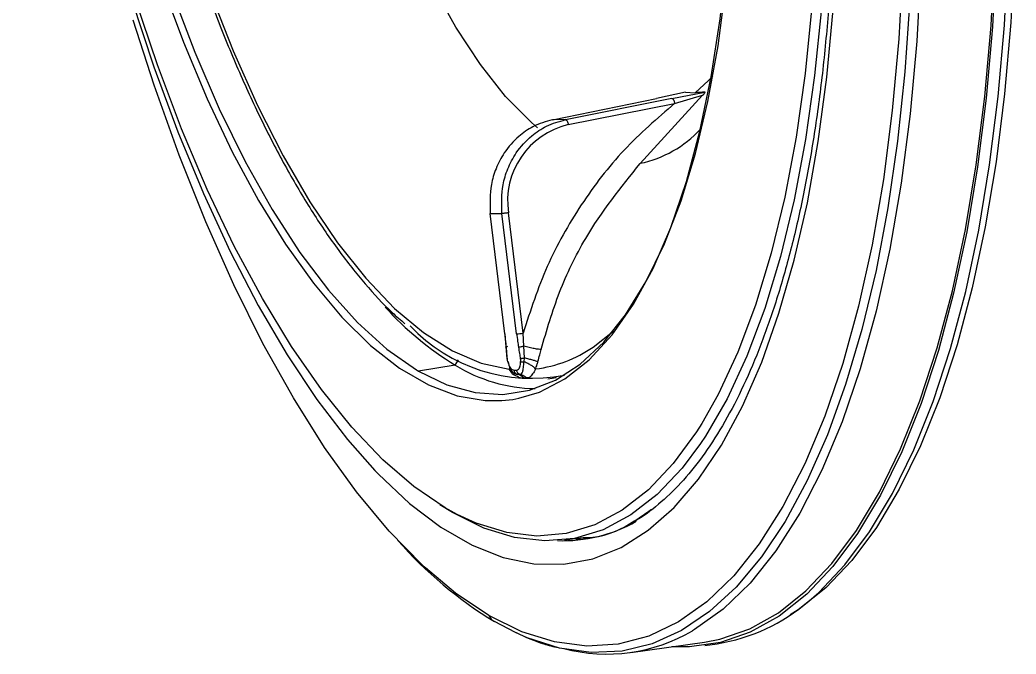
# Model space of a CAD drawing. Extents: x 526 to 610, y 679 to 808.
# Drawn here: x 598.077 to 600.407, y 746.845 to 748.328 of the extents above; entities that cross this region are included whole.
import ezdxf

# ---------------------------------------------------------------- set-up
doc = ezdxf.new("R2010")
doc.units = 0
doc.header["$MEASUREMENT"] = 0
doc.layers.add('1', color=4, linetype='Continuous')

# ---------------------------------------------------------------- blocks, each defined once
blk = doc.blocks.new('JETSETTER LX')
at = {"layer": '1', "color": 3, "linetype": 'Continuous', "lineweight": 25}
for p, q in [((73.5707, 51.3189), (73.5293, 51.2807)), ((73.1955, 51.2175), (73.4391, 51.267)), ((73.4748, 51.2671), (73.2259, 51.2175)), ((73.4008, 51.1154), (73.5467, 51.2747)), ((73.5063, 51.282), (73.4391, 51.267)), ((73.4748, 51.2671), (73.552, 51.2821)), ((73.4812, 51.2555), (73.5467, 51.2747)), ((73.5063, 51.282), (73.5293, 51.2807)), ((73.2323, 51.2059), (73.4812, 51.2555)), ((73.2259, 51.2176), (73.1955, 51.2175)), ((73.0491, 50.9983), (73.0834, 50.7168)), ((73.05, 50.9981), (73.0772, 50.9982)), ((73.0843, 50.7167), (73.05, 50.9981)), ((73.1115, 50.7168), (73.0772, 50.9982)), ((73.1266, 50.7183), (73.0923, 50.9997)), ((73.0836, 50.7169), (73.0867, 50.6859)), ((73.1282, 50.6878), (73.1266, 50.7183)), ((73.0866, 50.6863), (73.089, 50.659)), ((73.1297, 50.6603), (73.1282, 50.6878)), ((73.089, 50.6592), (73.0901, 50.651)), ((73.129, 50.651), (73.1297, 50.6603)), ((72.968, 50.6436), (72.8818, 50.6297)), ((72.968, 50.6436), (72.9754, 50.6555)), ((73.0945, 50.6341), (73.0968, 50.6369)), ((73.1843, 50.6117), (73.2049, 50.6146)), ((73.2236, 50.2347), (73.2675, 50.2401)), ((73.1091, 50.0178), (73.0602, 50.0436)), ((73.3784, 49.9712), (73.551, 49.9957)), ((73.5521, 49.9879), (73.5803, 49.9919))]:
    blk.add_line(p, q, dxfattribs=at)
at = {"layer": '1', "color": 3, "linetype": 'Continuous', "lineweight": 25, "flags": 128}
for points in [[(74.0315, 51.4988), (74.0198, 51.3296), (74.0026, 51.1669), (73.98, 51.0116), (73.9522, 50.8645), (73.9192, 50.7264), (73.8812, 50.5981), (73.8386, 50.4802), (73.7914, 50.3733), (73.7399, 50.2781), (73.6844, 50.195), (73.6253, 50.1245), (73.5627, 50.0669), (73.4972, 50.0226), (73.4289, 49.9919), (73.3583, 49.9747), (73.2857, 49.9713), (73.2116, 49.9817), (73.1362, 50.0059), (73.1091, 50.0178)], [(72.8818, 50.6297), (72.9486, 50.5976), (73.0145, 50.5793), (73.0791, 50.575), (73.142, 50.5847), (73.2025, 50.6084), (73.2604, 50.6459), (73.3152, 50.6969), (73.3666, 50.761), (73.4141, 50.8379), (73.4573, 50.9269), (73.4961, 51.0274), (73.5301, 51.1387), (73.5591, 51.2599), (73.5828, 51.3903), (73.6012, 51.5289)], [(71.9498, 53.0863), (71.9577, 52.9089), (71.9712, 52.7294), (71.9902, 52.5487), (72.0145, 52.368), (72.0441, 52.1883), (72.0786, 52.0107), (72.1181, 51.8361), (72.1621, 51.6657), (72.2105, 51.5004), (72.263, 51.3412), (72.3192, 51.189), (72.3788, 51.0447), (72.4416, 50.9091), (72.507, 50.7831), (72.5748, 50.6674), (72.6445, 50.5627), (72.7158, 50.4695), (72.7802, 50.3967)], [(72.9725, 50.294), (72.9442, 50.3096), (72.8712, 50.3592), (72.7984, 50.4222), (72.7261, 50.4982), (72.6548, 50.5868), (72.585, 50.6873), (72.5169, 50.7992), (72.4511, 50.9218), (72.388, 51.0543), (72.328, 51.1959), (72.2714, 51.3458), (72.2185, 51.503), (72.1698, 51.6666), (72.1255, 51.8355), (72.0858, 52.0087), (72.051, 52.1852), (72.0214, 52.3638), (71.9971, 52.5435), (71.9782, 52.7232), (71.965, 52.9017), (71.9573, 53.078)], [(72.0229, 52.9919), (72.0302, 52.828), (72.0432, 52.662), (72.0617, 52.4949), (72.0858, 52.3282), (72.1151, 52.1628), (72.1495, 52.0001), (72.1887, 51.8412), (72.2325, 51.6872), (72.2805, 51.5393), (72.3324, 51.3986), (72.3878, 51.2659), (72.4463, 51.1424), (72.5075, 51.0288), (72.5709, 50.9261), (72.6361, 50.8349), (72.7027, 50.7559), (72.7701, 50.6896), (72.8378, 50.6367), (72.9054, 50.5973), (72.9724, 50.5718), (73.0383, 50.5605), (73.0767, 50.5605)], [(72.0388, 52.9903), (72.0463, 52.8236), (72.0597, 52.6547), (72.0789, 52.4848), (72.1038, 52.3153), (72.1342, 52.1474), (72.1698, 51.9824), (72.2105, 51.8215), (72.2558, 51.666), (72.3054, 51.517), (72.359, 51.3756), (72.4161, 51.243), (72.4764, 51.12), (72.5394, 51.0078), (72.6045, 50.907), (72.6714, 50.8184), (72.7394, 50.7428), (72.8081, 50.6807), (72.877, 50.6326)], [(73.1166, 50.5659), (73.1649, 50.5803), (73.2247, 50.6113), (73.2816, 50.6561), (73.3351, 50.7145), (73.3849, 50.7858), (73.4307, 50.8698), (73.472, 50.9657), (73.5086, 51.0728), (73.5403, 51.1904), (73.5668, 51.3177), (73.5879, 51.4537), (73.6035, 51.5974), (73.6134, 51.7479), (73.6176, 51.9039), (73.616, 52.0645)], [(73.8369, 51.985), (73.8384, 51.8112), (73.8342, 51.6419), (73.8243, 51.4781), (73.8087, 51.3209), (73.7876, 51.1711), (73.761, 51.0298), (73.7291, 50.8977), (73.6922, 50.7758), (73.6504, 50.6646), (73.604, 50.565), (73.5533, 50.4776), (73.5417, 50.4602)], [(73.8143, 51.9859), (73.8158, 51.8132), (73.8117, 51.6449), (73.8018, 51.4821), (73.7863, 51.3258), (73.7653, 51.177), (73.7388, 51.0365), (73.7072, 50.9052), (73.6704, 50.784), (73.6289, 50.6735), (73.5828, 50.5745), (73.5447, 50.5071)], [(72.7802, 50.3967), (72.7882, 50.3884), (72.8613, 50.3199), (72.9346, 50.2644), (73.0077, 50.2223), (73.0803, 50.1937), (73.1519, 50.1788), (73.222, 50.1777), (73.2902, 50.1905), (73.3563, 50.217), (73.4196, 50.2571), (73.48, 50.3106), (73.5371, 50.3771), (73.5904, 50.4562), (73.6397, 50.5476), (73.6848, 50.6506), (73.7252, 50.7647), (73.7609, 50.8892), (73.7916, 51.0233), (73.8171, 51.1663), (73.8373, 51.3173), (73.8521, 51.4755)], [(74.2345, 51.9685), (74.2367, 51.786), (74.2333, 51.6077), (74.2243, 51.4346), (74.2098, 51.2676), (74.1898, 51.1076), (74.1644, 50.9555), (74.1338, 50.812), (74.0981, 50.678), (74.0575, 50.5541), (74.0123, 50.441), (73.9627, 50.3394), (73.9089, 50.2497), (73.8512, 50.1724), (73.79, 50.108), (73.7255, 50.0567), (73.6582, 50.019), (73.5883, 49.9949), (73.5163, 49.9845), (73.4747, 49.9848)], [(73.551, 49.9957), (73.5871, 50.0026), (73.6568, 50.0267), (73.7239, 50.0643), (73.7882, 50.1154), (73.8492, 50.1796), (73.9067, 50.2567), (73.9603, 50.3461), (74.0098, 50.4474), (74.0549, 50.5602), (74.0953, 50.6837), (74.1309, 50.8173), (74.1614, 50.9603), (74.1867, 51.112), (74.2067, 51.2715), (74.2212, 51.438), (74.2302, 51.6106), (74.2335, 51.7883), (74.2313, 51.9703)], [(74.2776, 51.977), (74.2799, 51.7951), (74.2765, 51.6173), (74.2675, 51.4448), (74.253, 51.2783), (74.2331, 51.1189), (74.2078, 50.9672), (74.1773, 50.8242), (74.1417, 50.6906), (74.1013, 50.5671), (74.0562, 50.4544), (74.0067, 50.3531), (73.9531, 50.2636), (73.8956, 50.1866), (73.8346, 50.1224), (73.7703, 50.0713), (73.7513, 50.0591)], [(73.7948, 50.0915), (73.8182, 50.112), (73.8794, 50.1764), (73.9371, 50.2537), (73.9909, 50.3434), (74.0405, 50.445), (74.0857, 50.5581), (74.1263, 50.682), (74.162, 50.816), (74.1926, 50.9595), (74.218, 51.1116), (74.238, 51.2716), (74.2525, 51.4386), (74.2615, 51.6117), (74.2649, 51.79), (74.2627, 51.9725)], [(74.0163, 51.9466), (74.0185, 51.762), (74.0149, 51.5818), (74.0055, 51.407), (73.9903, 51.2387), (73.9694, 51.0776), (73.9431, 50.9248), (73.9113, 50.7812), (73.8743, 50.6474), (73.8323, 50.5242), (73.7855, 50.4124), (73.7342, 50.3125), (73.6787, 50.2252), (73.6193, 50.1508), (73.5563, 50.0899), (73.49, 50.0428), (73.4209, 50.0096), (73.3493, 49.9907), (73.2757, 49.9861), (73.2003, 49.9959), (73.1238, 50.0199), (73.0464, 50.0581)], [(74.0586, 51.9458), (74.0608, 51.7595), (74.0572, 51.5777), (74.0477, 51.4014), (74.0324, 51.2315), (74.0113, 51.069), (73.9847, 50.9148), (73.9527, 50.7698), (73.9153, 50.6348), (73.873, 50.5106), (73.8258, 50.3977), (73.774, 50.297), (73.718, 50.2088), (73.658, 50.1338), (73.5944, 50.0724), (73.5276, 50.0248), (73.523, 50.0221)], [(73.1606, 51.1986), (73.1462, 51.2111), (73.0859, 51.2721), (73.0267, 51.3467), (72.9692, 51.434), (72.9139, 51.5333), (72.8614, 51.6434), (72.8123, 51.7632)], [(72.3948, 51.5156), (72.4484, 51.3787), (72.5055, 51.2508), (72.5655, 51.1327), (72.628, 51.0255), (72.6926, 50.9298), (72.7587, 50.8465), (72.8259, 50.7762), (72.8935, 50.7194), (72.9612, 50.6766), (73.0284, 50.6481), (73.0945, 50.6341)], [(72.8982, 50.1692), (72.8909, 50.176), (72.8137, 50.255), (72.7374, 50.3469), (72.6625, 50.4511), (72.5893, 50.5671), (72.5183, 50.6942), (72.4499, 50.8316), (72.3844, 50.9787), (72.3222, 51.1345), (72.2638, 51.2983), (72.2149, 51.4504)], [(73.0834, 50.7168), (73.0834, 50.7168), (73.0836, 50.7167), (73.0843, 50.7167)], [(73.2906, 50.6856), (73.3358, 50.7212), (73.3381, 50.7233)], [(73.0767, 50.5605), (73.1026, 50.5633), (73.1166, 50.5659)], [(73.5447, 50.5071), (73.5324, 50.4876), (73.478, 50.4133), (73.42, 50.352), (73.3587, 50.3041), (73.2945, 50.27), (73.2278, 50.2498), (73.159, 50.2437), (73.0885, 50.2517), (73.0167, 50.2737), (72.9725, 50.294)], [(73.5417, 50.4602), (73.4986, 50.4028), (73.4402, 50.3411), (73.3785, 50.293), (73.3139, 50.2586), (73.2468, 50.2383), (73.1776, 50.2322), (73.1066, 50.2402), (73.0345, 50.2623), (72.9615, 50.2985), (72.9323, 50.3167)], [(73.0464, 50.0581), (72.9686, 50.1102), (72.8982, 50.1692)]]:
    blk.add_lwpolyline(points, dxfattribs=at)
at = {"layer": '1', "color": 3, "linetype": 'Continuous', "lineweight": 25}
for centre, radius, start, end in [((73.2745, 51.0267), 0.1841, 103.2382, 188.4189), ((73.3463, 51.3756), 0.2658, 281.8317, 317.2139), ((73.361, 51.286), 0.7531, 222.3002, 238.5438), ((73.1472, 51.0032), 0.3906, 223.2711, 281.2263), ((73.1037, 50.8702), 0.1537, 272.9236, 278.5694), ((73.1174, 50.9383), 0.3063, 277.2496, 304.4404), ((73.1454, 51.0824), 0.5238, 239.1841, 239.7938), ((73.1607, 50.9534), 0.3649, 238.1291, 269.1229), ((73.1301, 50.9015), 0.288, 269.6539, 270.8455), ((73.2195, 50.5814), 0.3486, 267.9309, 299.5733), ((73.573, 50.8859), 0.9862, 221.4157, 238.6641), ((73.513, 50.4176), 0.4309, 278.9917, 310.8341), ((73.0752, 50.0716), 0.0319, 205.1846, 241.7459), ((73.3225, 50.3642), 0.3965, 255.2949, 300.376)]:
    blk.add_arc(centre, radius, start, end, dxfattribs=at)
for points, knots in [([(73.8527, 51.9903), (73.8533, 51.9616), (73.8552, 51.8783), (73.8545, 51.7428), (73.849, 51.5861), (73.8385, 51.4346), (73.8232, 51.2891), (73.8031, 51.1503), (73.7785, 51.0191), (73.7494, 50.8962), (73.716, 50.7822), (73.6787, 50.6777), (73.6377, 50.5834), (73.5933, 50.4998), (73.5459, 50.4272), (73.4959, 50.3656), (73.4435, 50.3167), (73.406, 50.2875), (73.3857, 50.2779), (73.3839, 50.2771)], [0, 0, 0, 0, 0.03383, 0.098144, 0.162444, 0.226712, 0.29094, 0.35512, 0.419241, 0.483292, 0.547261, 0.611138, 0.674917, 0.738606, 0.802237, 0.865871, 0.92964, 0.993801, 1, 1, 1, 1]), ([(72.3905, 51.5124), (72.3987, 51.4896), (72.4227, 51.423), (72.466, 51.32), (72.5198, 51.204), (72.5762, 51.0967), (72.6347, 50.9985), (72.6951, 50.9099), (72.7571, 50.8323), (72.8089, 50.7754), (72.8403, 50.7488), (72.8504, 50.7403)], [0, 0, 0, 0, 0.064934, 0.189827, 0.31478, 0.43981, 0.564932, 0.690163, 0.815517, 0.940997, 1, 1, 1, 1]), ([(73.552, 51.2821), (73.5483, 51.2817), (73.5445, 51.2813), (73.5408, 51.2811), (73.5408, 51.2811), (73.5408, 51.2811), (73.5407, 51.2811), (73.5405, 51.281), (73.5395, 51.281), (73.5358, 51.2808), (73.5322, 51.2807), (73.5293, 51.2807)], [0, 0, 0, 0, 0.4930992, 0.4931826, 0.493327, 0.4937989, 0.4954755, 0.5017592, 0.5260488, 0.6215167, 1, 1, 1, 1]), ([(73.5467, 51.2747), (73.5479, 51.2759), (73.5501, 51.278), (73.5522, 51.2806), (73.5528, 51.282), (73.5523, 51.2821), (73.552, 51.2821)], [0, 0, 0, 0, 0.353573, 0.637204, 0.821653, 1, 1, 1, 1]), ([(73.4812, 51.2555), (73.4406, 51.2205), (73.3593, 51.1504), (73.2598, 51.0203), (73.1784, 50.8765), (73.1438, 50.771), (73.1266, 50.7183)], [0, 0, 0, 0, 0.249992, 0.500001, 0.750009, 1, 1, 1, 1]), ([(73.1955, 51.2175), (73.1798, 51.2129), (73.1516, 51.2047), (73.113, 51.1774), (73.0832, 51.1438), (73.0628, 51.1044), (73.0482, 51.0568), (73.0493, 51.0209), (73.05, 50.9981)], [0, 0, 0, 0, 0.176851, 0.320296, 0.500155, 0.642474, 0.773368, 1, 1, 1, 1]), ([(73.0772, 50.9982), (73.0765, 51.0208), (73.0754, 51.0565), (73.0903, 51.1041), (73.1115, 51.1444), (73.1428, 51.1786), (73.1826, 51.2054), (73.2108, 51.2133), (73.2259, 51.2176)], [0, 0, 0, 0, 0.2246882, 0.3560715, 0.4998592, 0.6868134, 0.8326299, 1, 1, 1, 1]), ([(73.1687, 50.68), (73.182, 50.7251), (73.2086, 50.8153), (73.2814, 50.9664), (73.3555, 51.0589), (73.4008, 51.1154)], [0, 0, 0, 0, 0.280145, 0.560297, 1, 1, 1, 1]), ([(73.0875, 50.6854), (73.087, 50.6912), (73.0861, 50.7016), (73.0849, 50.7121), (73.0843, 50.7167)], [0, 0, 0, 0, 0.559967, 1, 1, 1, 1]), ([(73.1115, 50.7168), (73.1123, 50.7109), (73.1136, 50.7005), (73.1152, 50.6901), (73.1159, 50.6855)], [0, 0, 0, 0, 0.559967, 1, 1, 1, 1]), ([(73.0875, 50.6854), (73.0871, 50.6855), (73.0863, 50.6858), (73.0867, 50.6864), (73.0883, 50.687), (73.0902, 50.6874), (73.0911, 50.6876)], [0, 0, 0, 0, 0.243098, 0.5, 0.756902, 1, 1, 1, 1]), ([(73.0899, 50.6586), (73.0894, 50.6636), (73.0886, 50.6725), (73.0879, 50.6814), (73.0875, 50.6854)], [0, 0, 0, 0, 0.559999, 1, 1, 1, 1]), ([(73.1159, 50.6855), (73.1165, 50.6856), (73.1177, 50.6859), (73.1207, 50.6865), (73.1244, 50.6872), (73.127, 50.6876), (73.1282, 50.6878)], [0, 0, 0, 0, 0.243098, 0.5, 0.756902, 1, 1, 1, 1]), ([(73.1159, 50.6855), (73.1167, 50.6805), (73.1181, 50.6716), (73.1195, 50.6626), (73.1201, 50.6587)], [0, 0, 0, 0, 0.559999, 1, 1, 1, 1]), ([(73.1687, 50.68), (73.1669, 50.6801), (73.1631, 50.6803), (73.1532, 50.682), (73.1411, 50.6845), (73.1325, 50.6867), (73.1282, 50.6878)], [0, 0, 0, 0, 0.235267, 0.489145, 0.748904, 1, 1, 1, 1]), ([(73.1614, 50.6516), (73.1628, 50.6569), (73.1653, 50.6664), (73.1676, 50.6759), (73.1687, 50.68)], [0, 0, 0, 0, 0.560604, 1, 1, 1, 1]), ([(73.0908, 50.6518), (73.0906, 50.653), (73.0902, 50.6553), (73.09, 50.6576), (73.0899, 50.6586)], [0, 0, 0, 0, 0.559784, 1, 1, 1, 1]), ([(73.1201, 50.6587), (73.1205, 50.6588), (73.1215, 50.659), (73.1238, 50.6594), (73.1266, 50.6599), (73.1287, 50.6602), (73.1297, 50.6603)], [0, 0, 0, 0, 0.245366, 0.5, 0.754634, 1, 1, 1, 1]), ([(73.1201, 50.6587), (73.1202, 50.6574), (73.1206, 50.6552), (73.1207, 50.6529), (73.1208, 50.6519)], [0, 0, 0, 0, 0.559785, 1, 1, 1, 1]), ([(73.1614, 50.6516), (73.1599, 50.6521), (73.157, 50.6529), (73.1495, 50.655), (73.1402, 50.6576), (73.1332, 50.6594), (73.1297, 50.6603)], [0, 0, 0, 0, 0.240216, 0.49322, 0.749812, 1, 1, 1, 1]), ([(73.0908, 50.6518), (73.0906, 50.6516), (73.09, 50.6513), (73.09, 50.651), (73.0906, 50.6508), (73.0914, 50.6508), (73.0918, 50.6508)], [0, 0, 0, 0, 0.246536, 0.5, 0.753464, 1, 1, 1, 1]), ([(73.0908, 50.6518), (73.0913, 50.6498), (73.0922, 50.6458), (73.0944, 50.6404), (73.0974, 50.6356), (73.1012, 50.6324), (73.1039, 50.6321), (73.1053, 50.6319)], [0, 0, 0, 0, 0.149355, 0.312216, 0.493861, 0.732158, 1, 1, 1, 1]), ([(73.0918, 50.6508), (73.0927, 50.6463), (73.0943, 50.6373), (73.1011, 50.6279), (73.108, 50.6227), (73.1117, 50.6222), (73.1134, 50.6219)], [0, 0, 0, 0, 0.269059, 0.527082, 0.77112, 1, 1, 1, 1]), ([(73.1171, 50.6153), (73.112, 50.6171), (73.1028, 50.6205), (73.0971, 50.6299), (73.0945, 50.6341)], [0, 0, 0, 0, 0.547637, 1, 1, 1, 1]), ([(73.1112, 50.6319), (73.1129, 50.6322), (73.116, 50.6328), (73.1193, 50.6379), (73.1208, 50.6447), (73.1208, 50.6496), (73.1208, 50.6519)], [0, 0, 0, 0, 0.333668, 0.622821, 0.821753, 1, 1, 1, 1]), ([(73.1194, 50.622), (73.1208, 50.6222), (73.1237, 50.6227), (73.1262, 50.6279), (73.1272, 50.6374), (73.1284, 50.6464), (73.129, 50.651)], [0, 0, 0, 0, 0.228642, 0.471679, 0.729555, 1, 1, 1, 1]), ([(73.1208, 50.6519), (73.1213, 50.6518), (73.1222, 50.6514), (73.1249, 50.651), (73.1274, 50.651), (73.129, 50.651)], [0, 0, 0, 0, 0.27723, 0.562127, 1, 1, 1, 1]), ([(73.156, 50.6344), (73.1549, 50.6356), (73.1526, 50.6382), (73.1463, 50.6426), (73.1384, 50.647), (73.1321, 50.6497), (73.129, 50.651)], [0, 0, 0, 0, 0.241791, 0.494708, 0.75041, 1, 1, 1, 1]), ([(73.156, 50.6344), (73.1536, 50.6301), (73.1481, 50.6207), (73.1445, 50.6173), (73.1426, 50.6154)], [0, 0, 0, 0, 0.451307, 1, 1, 1, 1]), ([(73.156, 50.6344), (73.1571, 50.6375), (73.1591, 50.6431), (73.1607, 50.649), (73.1614, 50.6516)], [0, 0, 0, 0, 0.560414, 1, 1, 1, 1]), ([(73.1053, 50.6319), (73.1064, 50.6318), (73.1084, 50.6318), (73.1103, 50.6319), (73.1112, 50.6319)], [0, 0, 0, 0, 0.56, 1, 1, 1, 1]), ([(73.1053, 50.6319), (73.1055, 50.6307), (73.106, 50.6284), (73.1078, 50.6254), (73.1104, 50.6231), (73.1124, 50.6223), (73.1134, 50.6219)], [0, 0, 0, 0, 0.244354, 0.5, 0.755646, 1, 1, 1, 1]), ([(73.1112, 50.6319), (73.1114, 50.6308), (73.1119, 50.6284), (73.1138, 50.6255), (73.1163, 50.6231), (73.1184, 50.6223), (73.1194, 50.622)], [0, 0, 0, 0, 0.244354, 0.500001, 0.755647, 1, 1, 1, 1]), ([(73.1194, 50.622), (73.1183, 50.6219), (73.1163, 50.6219), (73.1143, 50.6219), (73.1134, 50.6219)], [0, 0, 0, 0, 0.56, 1, 1, 1, 1]), ([(73.1283, 50.6135), (73.1261, 50.6154), (73.1216, 50.6191), (73.1161, 50.621), (73.1134, 50.6219)], [0, 0, 0, 0, 0.497108, 1, 1, 1, 1]), ([(73.1171, 50.6153), (73.119, 50.6148), (73.1231, 50.6138), (73.1266, 50.6136), (73.1283, 50.6135)], [0, 0, 0, 0, 0.481808, 1, 1, 1, 1]), ([(73.1343, 50.6135), (73.1318, 50.6156), (73.1272, 50.6193), (73.1218, 50.6212), (73.1194, 50.622)], [0, 0, 0, 0, 0.557146, 1, 1, 1, 1]), ([(73.1426, 50.6154), (73.1414, 50.6149), (73.139, 50.6138), (73.1359, 50.6136), (73.1343, 50.6135)], [0, 0, 0, 0, 0.485477, 1, 1, 1, 1]), ([(73.2675, 50.2402), (73.2679, 50.2402), (73.3056, 50.2388), (73.3599, 50.2586), (73.4099, 50.2942), (73.4268, 50.3063)], [0, 0, 0, 0, 0.006685, 0.664288, 1, 1, 1, 1]), ([(73.2754, 50.2383), (73.273, 50.2375), (73.2633, 50.2342), (73.2529, 50.2359), (73.2449, 50.2372)], [0, 0, 0, 0, 0.238072, 1, 1, 1, 1]), ([(73.1105, 50.0179), (73.1319, 50.0079), (73.1647, 49.9925), (73.1975, 49.9854), (73.2089, 49.9829)], [0, 0, 0, 0, 0.654285, 1, 1, 1, 1])]:
    blk.add_open_spline(points, degree=3, knots=knots, dxfattribs=at)
for points in [[(73.4748, 51.2671), (73.4751, 51.2671), (73.4757, 51.2671), (73.4766, 51.2664), (73.4776, 51.2654), (73.4785, 51.2639), (73.4794, 51.2621), (73.4801, 51.26), (73.4808, 51.2578), (73.4811, 51.2563), (73.4812, 51.2555)], [(73.2259, 51.2175), (73.2265, 51.2174), (73.2277, 51.2171), (73.2296, 51.2145), (73.2313, 51.2106), (73.232, 51.2075), (73.2323, 51.2059)], [(73.0923, 50.9997), (73.0908, 50.9995), (73.0879, 50.9991), (73.0834, 50.9986), (73.0795, 50.9983), (73.078, 50.9982), (73.0772, 50.9982)]]:
    blk.add_open_spline(points, degree=3, dxfattribs=at)

msp = doc.modelspace()

# ---------------------------------------------------------------- block references
at = {"layer": '1'}
msp.add_blockref('JETSETTER LX', (526.127, 696.8772), dxfattribs=at)

doc.saveas('drawing.dxf')
